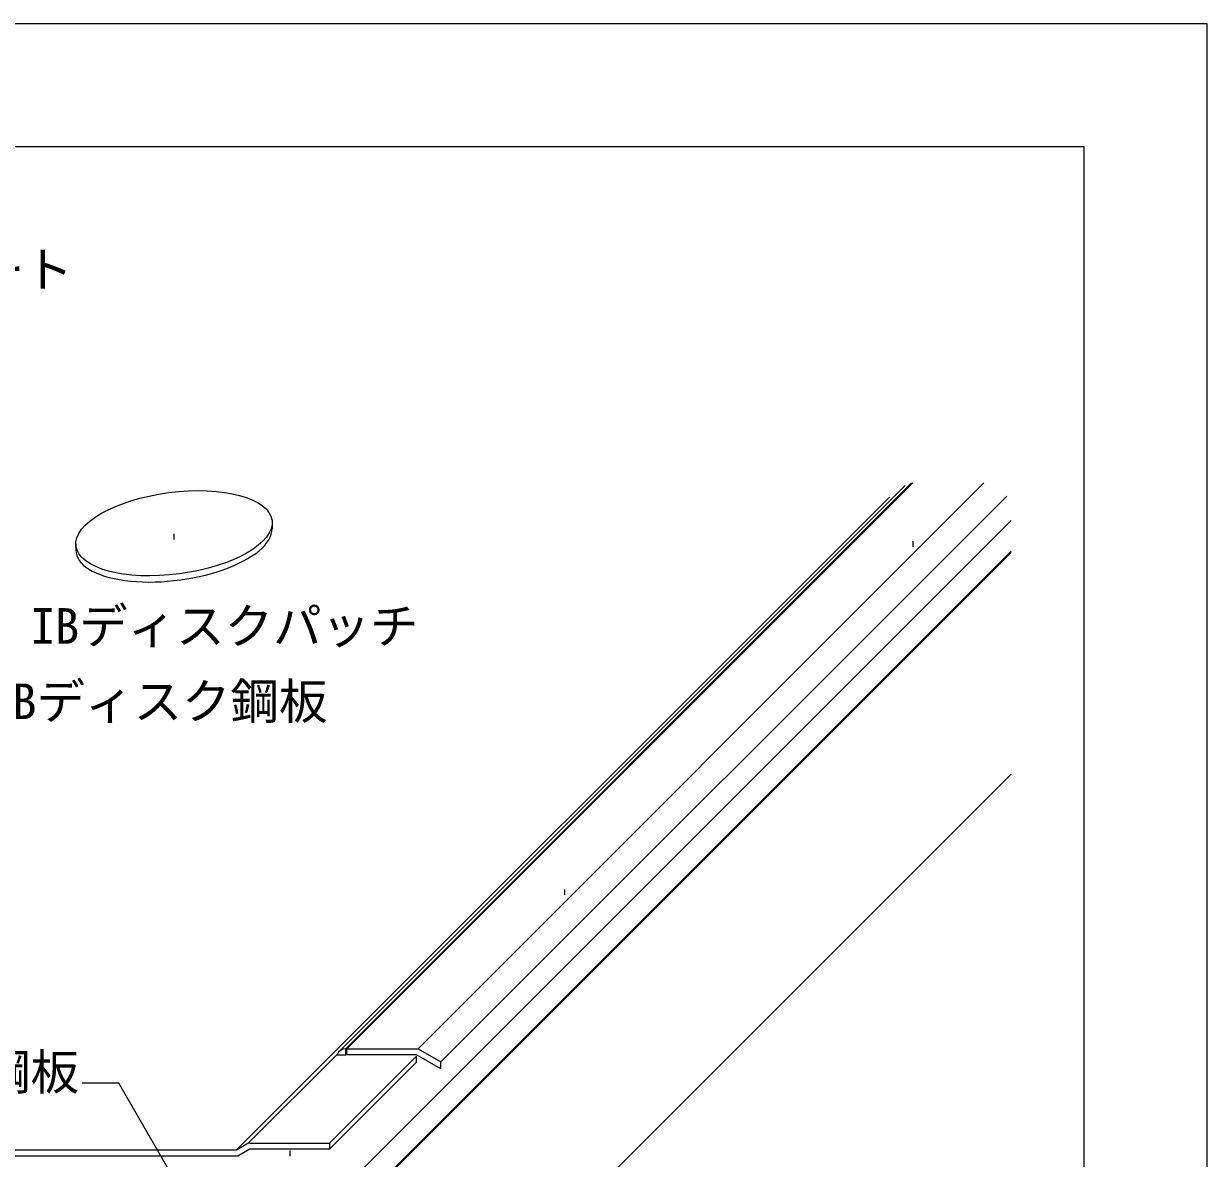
# Model space of a CAD drawing. Units: millimetres, scale not verified, with parts at other scales. Extents: x -210 to 1470, y -148 to 1040.
# Drawn here: x 1085.4 to 1470, y 670.8 to 1039.5 of the extents above; entities that cross this region are included whole.
import ezdxf
from ezdxf.enums import TextEntityAlignment as Align

# ---------------------------------------------------------------- set-up
doc = ezdxf.new("R2010")
doc.units = ezdxf.units.MM
doc.linetypes.add('CHAIN1', pattern=[8, 5, -1, 1, -1])
for name, color, linetype in [('0-2_IBｼｰﾄ', 7, 'Continuous'), ('0-3_IBリキッド', 7, 'Continuous'), ('0-5_中心線', 1, 'CHAIN1'), ('0-7_図面枠', 7, 'Continuous'), ('0-9_増張りシート', 7, 'Continuous'), ('0-A_寸法線', 7, 'Continuous'), ('0-B_文字', 7, 'Continuous'), ('0-C_断熱材', 2, 'Continuous'), ('1-1_躯体', 7, 'Continuous'), ('1-2_輪郭線', 2, 'Continuous')]:
    doc.layers.add(name, color=color, linetype=linetype)
doc.styles.add('MS Gothic', font='')
doc.styles.get('MS Gothic').set_extended_font_data('MS Gothic')

msp = doc.modelspace()

# ---------------------------------------------------------------- linework, layer by layer
at = {"layer": '0-2_IBｼｰﾄ'}
for p, q in [((1190.442, 706.396), (1374.289, 890.243)), ((1213.577, 706.396), (1397.425, 890.243)), ((1154.584, 673.511), (1366.716, 885.643)), ((1221.009, 702.105), (1404.857, 885.953)), ((1158.413, 675.64), (1187.283, 704.51)), ((1221.009, 699.796), (1221.009, 702.105))]:
    msp.add_line(p, q, dxfattribs=at)
msp.add_lwpolyline([(1213.042, 703.996), (1184.757, 675.711), (1184.757, 673.711), (1213.042, 701.996)], close=True, dxfattribs=at)
for points in [[(1221.009, 699.796), (1213.042, 704.396), (1190.442, 704.396), (1190.442, 706.396), (1213.577, 706.396), (1221.009, 702.105)], [(686.574, 678.111), (709.71, 678.111), (717.677, 673.511), (1154.584, 673.511), (1157.906, 675.429)], [(1158.707, 673.644), (1155.02, 671.511), (717.142, 671.511), (709.174, 676.111), (686.574, 676.111), (686.574, 678.111)], [(1158.957, 675.711), (1184.757, 675.711), (1184.757, 673.711), (1158.957, 673.711)]]:
    msp.add_lwpolyline(points, dxfattribs=at)
for centre, radius, end in [((1158.957, 673.611), 2.1, 120.04481), ((1158.957, 673.211), 0.5, 120.04489)]:
    msp.add_arc(centre, radius, 90, end, dxfattribs=at)
at = {"layer": '0-3_IBリキッド'}
for p, q in [((1187.949, 705.529), (1371.796, 889.376)), ((1190.042, 706.396), (1373.889, 890.243)), ((1190.042, 704.396), (1190.442, 704.796))]:
    msp.add_line(p, q, dxfattribs=at)
msp.add_lwpolyline([(1187.242, 704.396), (1190.042, 704.396), (1190.042, 706.396)], dxfattribs=at)
msp.add_arc((1190.042, 703.436), 2.96, 90, 161.07536, dxfattribs=at)
at = {"layer": '0-5_中心線'}
for p, q in [((1134.264, 873.701), (1134.264, 871.901)), ((1374.264, 871.301), (1374.264, 869.501)), ((1261.127, 758.164), (1261.127, 756.364)), ((1171.857, 673.311), (1171.857, 671.511))]:
    msp.add_line(p, q, dxfattribs=at)
at = {"layer": '0-7_図面枠'}
msp.add_lwpolyline([(1470, -148.5), (1470, 1039.5), (-210, 1039.5), (-210, -148.5)], close=True, dxfattribs=at)
at = {"layer": '0-9_増張りシート'}
for p, q in [((1166.168, 877.371), (1166.168, 875.371)), ((1102.36, 870.432), (1102.36, 868.432))]:
    msp.add_line(p, q, dxfattribs=at)
msp.add_ellipse((1134.264, 873.901), major_axis=(-31.856, -4.194), ratio=0.414214, dxfattribs=at)
msp.add_ellipse((1134.264, 871.901), major_axis=(-31.856, -4.194), ratio=0.414214, start_param=6.228707, end_param=9.3702997, dxfattribs=at)
at = {"layer": '0-A_寸法線'}
for p, q in [((1116.375, 695.147), (1104.375, 695.147)), ((1145.395, 644.882), (1116.375, 695.147))]:
    msp.add_line(p, q, dxfattribs=at)
at = {"layer": '0-C_断熱材'}
msp.add_line((1066.837, 528.632), (1406.248, 868.043), dxfattribs=at)
msp.add_lwpolyline([(73.637, 538.632), (73.637, 528.632), (1066.837, 528.632), (1066.837, 538.632), (1406.248, 878.043)], dxfattribs=at)
at = {"layer": '1-1_躯体'}
for p, q in [((1038.552, 499.948), (1406.248, 867.643)), ((1038.552, 427.948), (1406.248, 795.643))]:
    msp.add_line(p, q, dxfattribs=at)
at = {"layer": '1-2_輪郭線'}
msp.add_lwpolyline([(1430, 999.5), (-170, 999.5), (-170, -108.5), (1430, -108.5)], close=True, dxfattribs=at)

# ---------------------------------------------------------------- texts
at = {"layer": '0-B_文字', "style": 'MS Gothic'}
for s, p in [('サンタックIB-HWCシート', (928.261, 950.349)), ('IBディスクパッチ', (1087.73, 834.539)), ('IBディスク鋼板', (1073.873, 810.051)), ('IBディスク鋼板', (993.174, 689.603))]:
    msp.add_text(s, height=11.55, dxfattribs=at).set_placement(p, align=Align.BOTTOM_LEFT)

doc.saveas('drawing.dxf')
